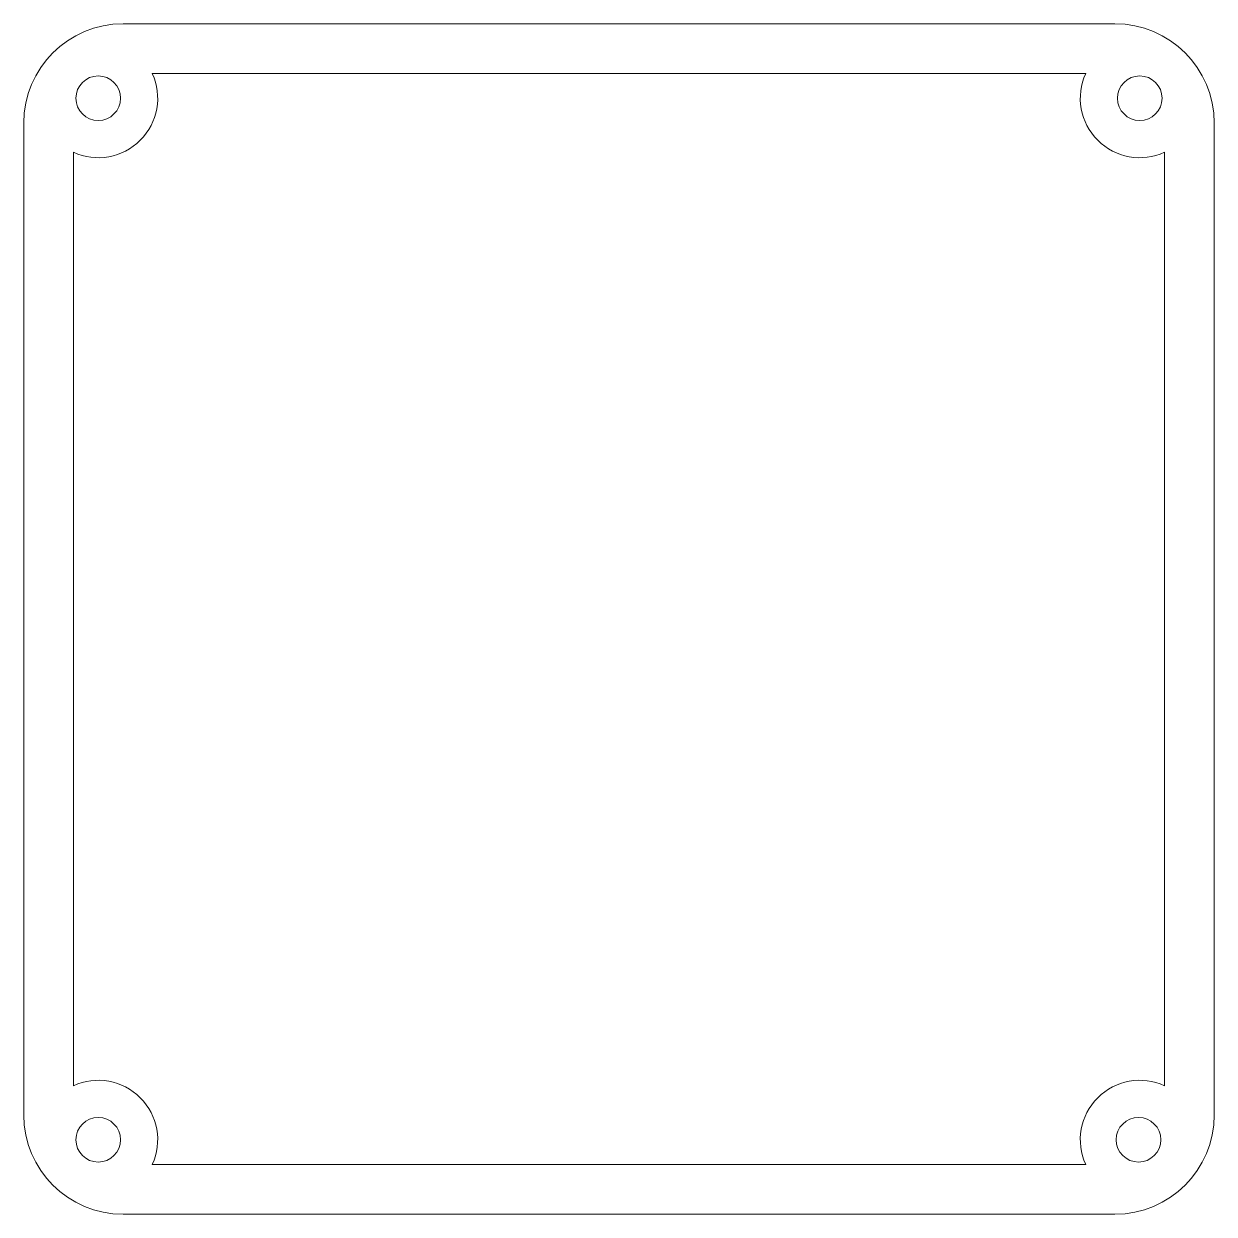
# Model space of a CAD drawing. Header units: millimetres. Extents: x 0 to 120, y 0 to 120.
import ezdxf

# ---------------------------------------------------------------- set-up
doc = ezdxf.new("R2010")
doc.units = ezdxf.units.MM

msp = doc.modelspace()

# ---------------------------------------------------------------- linework, layer by layer
at = {"color": 7, "linetype": 'Continuous', "lineweight": 15}
for p, q in [((110, 120), (10, 120)), ((107.05, 115), (12.95, 115)), ((0, 110), (0, 10)), ((120, 10), (120, 110)), ((5, 107.05), (5, 12.95)), ((115, 12.95), (115, 107.05)), ((12.95, 5), (107.05, 5)), ((10, 0), (110, 0))]:
    msp.add_line(p, q, dxfattribs=at)
for centre in [(7.5, 112.5), (112.5, 112.5), (7.5, 7.5), (112.37, 7.5)]:
    msp.add_circle(centre, 2.25, dxfattribs=at)
for centre, radius, start, end in [((10, 110), 10, 90, 180), ((110, 110), 10, 0, 90), ((7.5, 112.5), 6, 245.3757, 24.6235), ((112.5, 112.5), 6, 155.3765, 294.6243), ((7.5, 7.5), 6, 335.3765, 114.6243), ((112.5, 7.5), 6, 65.3757, 204.6235), ((10, 10), 10, 180, 270), ((110, 10), 10, 270, 0)]:
    msp.add_arc(centre, radius, start, end, dxfattribs=at)

doc.saveas('drawing.dxf')
